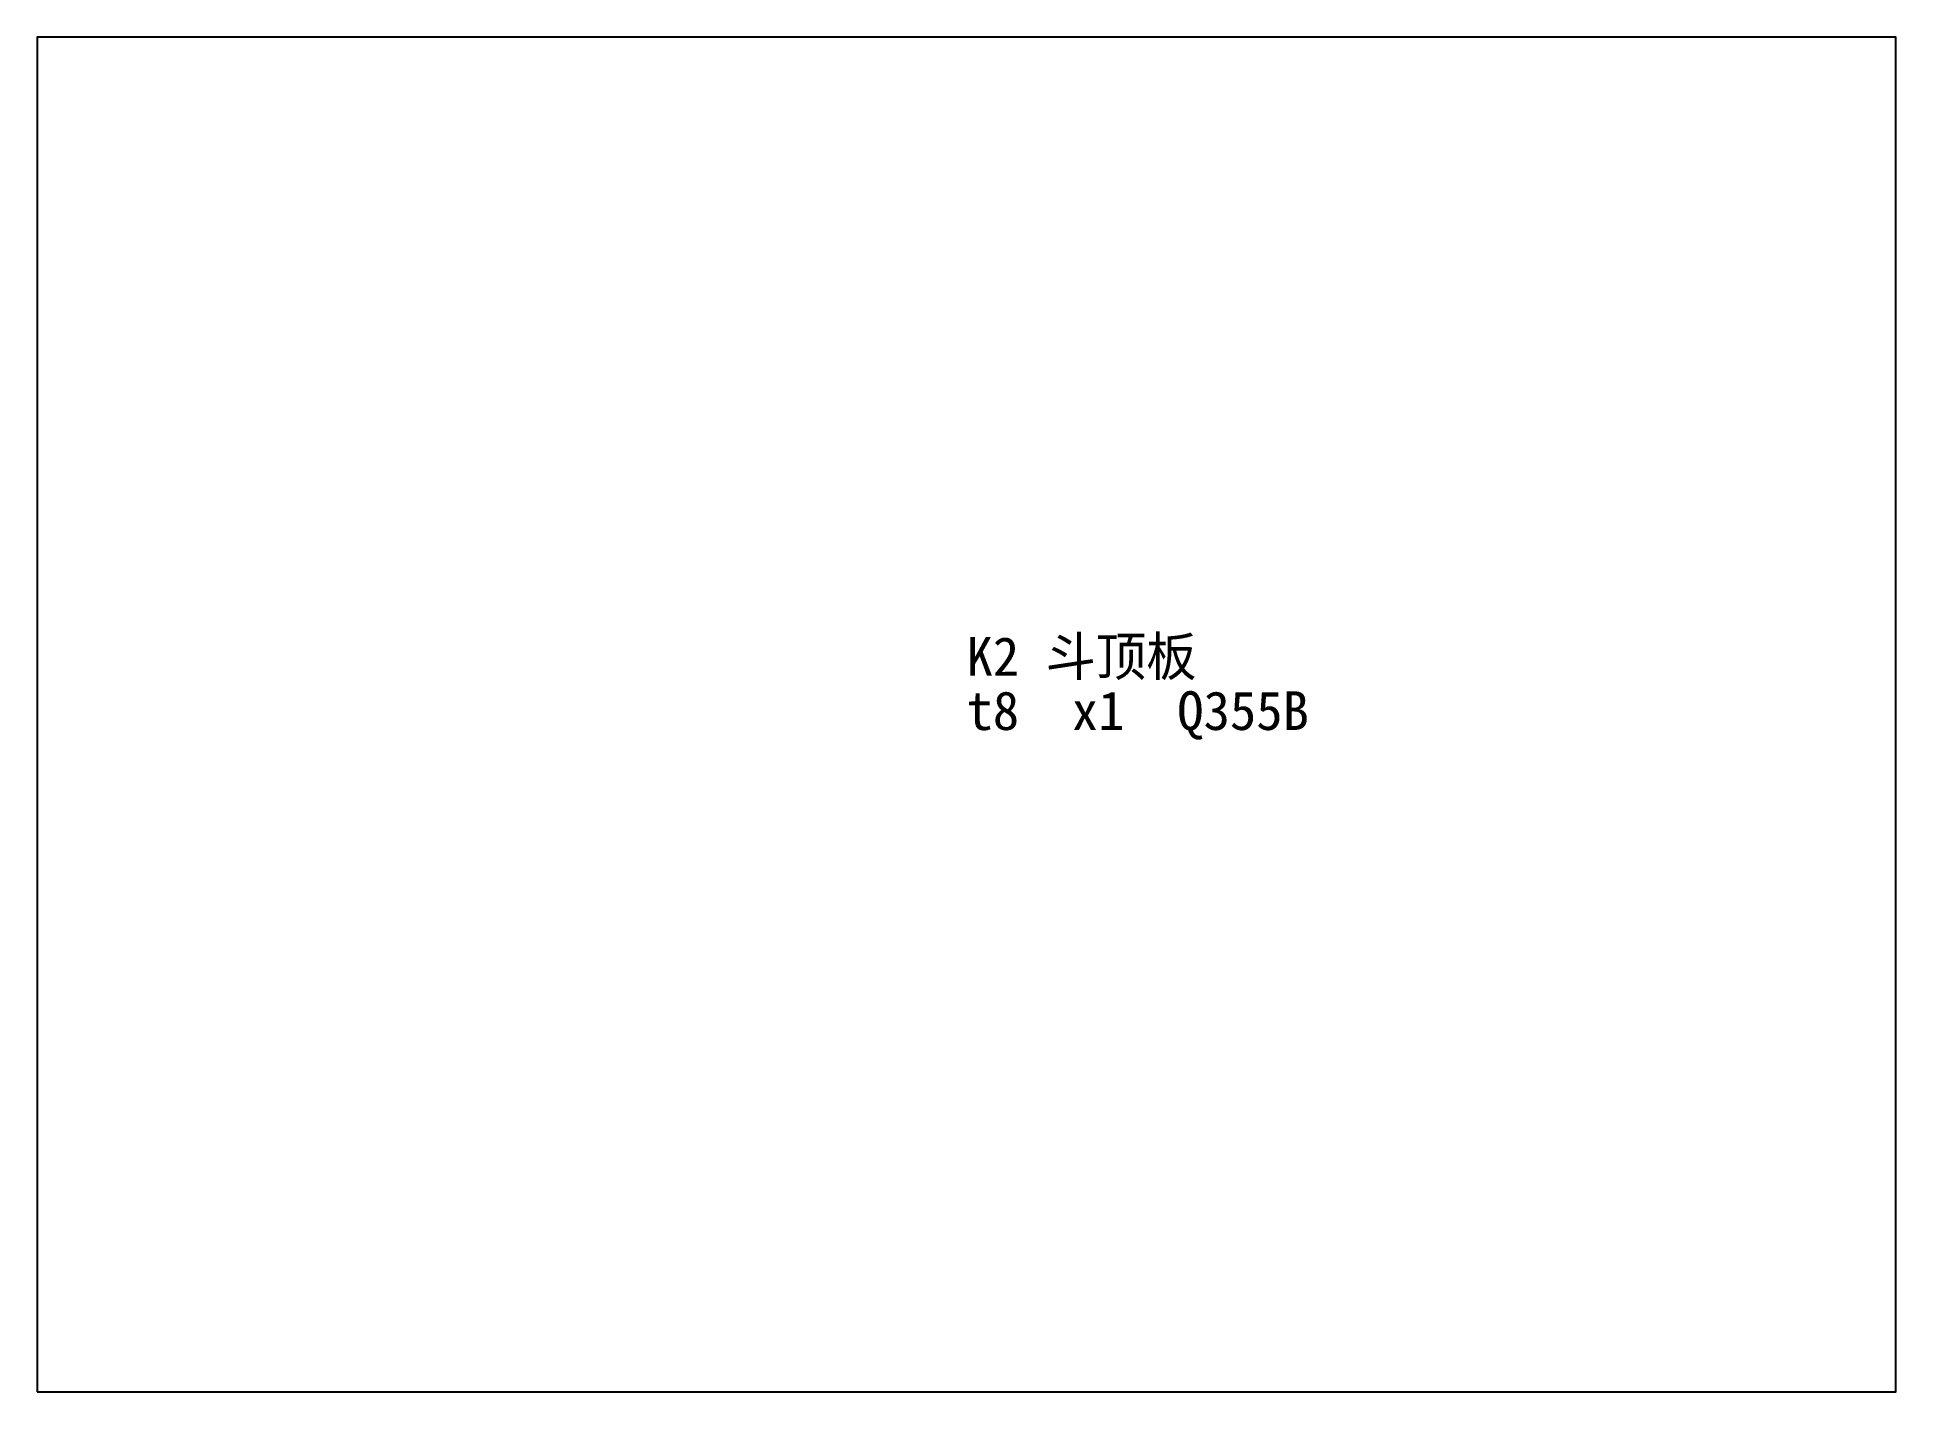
# Model space of a CAD drawing. Header units: millimetres. Extents: x 0 to 384, y 0 to 280.
import ezdxf

# ---------------------------------------------------------------- set-up
doc = ezdxf.new("R2010")
doc.units = ezdxf.units.MM
doc.layers.add('CUT', color=7, linetype='Continuous')
doc.layers.add('MARK', color=3, linetype='Continuous')

msp = doc.modelspace()

# ---------------------------------------------------------------- linework, layer by layer
at = {"layer": 'CUT'}
msp.add_lwpolyline([(0, 0), (384, 0), (384, 280), (0, 280)], close=True, dxfattribs=at)

# ---------------------------------------------------------------- texts
at = {"layer": 'MARK'}
for s, p in [('K2 斗顶板', (192, 148)), ('t8  x1  Q355B', (192, 136.8))]:
    msp.add_text(s, height=8, dxfattribs=at).set_placement(p)

doc.saveas('drawing.dxf')
